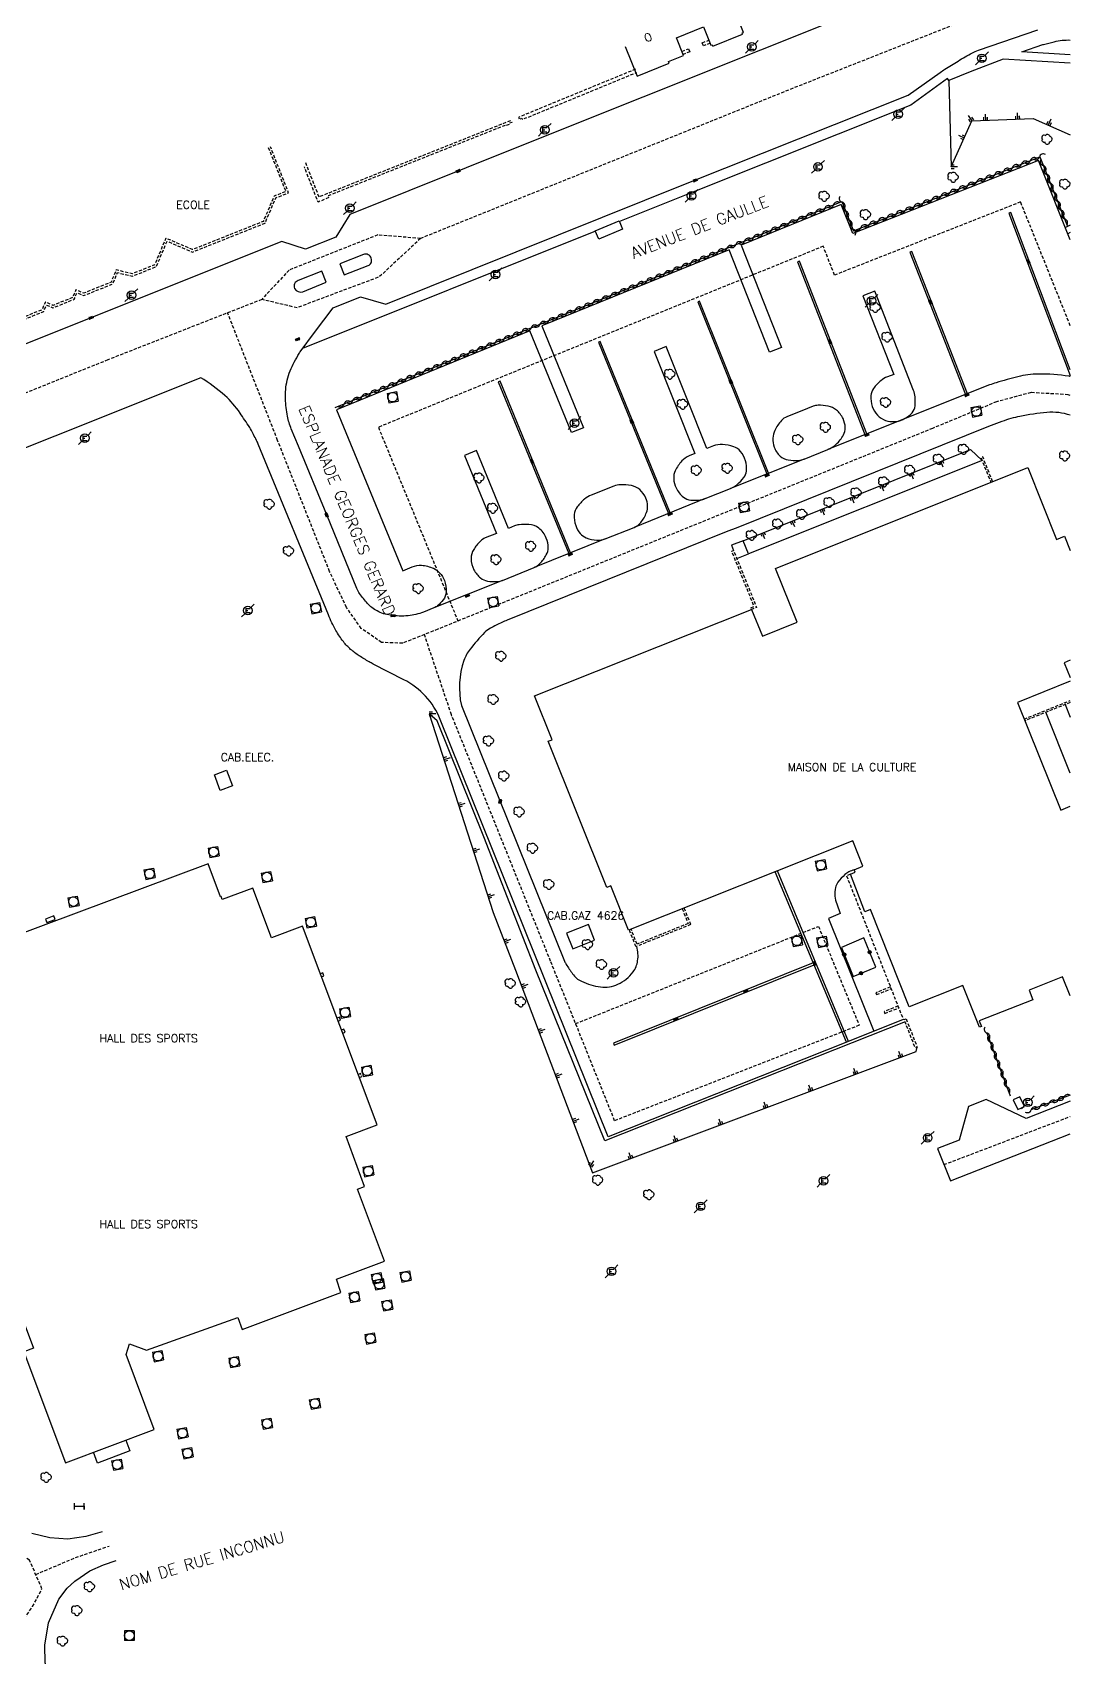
# Model space of a CAD drawing. Header units: millimetres. Extents: x 79000 to 80002, y 144000 to 145000.
# Drawn here: x 79838 to 80000, y 144161.6 to 144415.4 of the extents above; entities that cross this region are included whole.
import ezdxf
from ezdxf.enums import TextEntityAlignment as Align

# ---------------------------------------------------------------- set-up
doc = ezdxf.new("R2010")
doc.units = ezdxf.units.MM
doc.linetypes.add('DASHED', pattern=[0.75, 0.5, -0.25])
doc.layers.get('0').update_dxf_attribs({"linetype": 'CONTINUOUS'})
for name, color, linetype in [('W0001', 6, 'DASHED'), ('W0008', 7, 'CONTINUOUS'), ('W0100', 7, 'CONTINUOUS'), ('W0112', 1, 'DASHED'), ('W0211', 2, 'CONTINUOUS'), ('W0300', 7, 'CONTINUOUS'), ('W0310', 3, 'CONTINUOUS'), ('W0322', 7, 'CONTINUOUS'), ('W0400', 7, 'CONTINUOUS'), ('W0420', 7, 'CONTINUOUS'), ('W0471', 7, 'CONTINUOUS'), ('W0984', 7, 'CONTINUOUS'), ('W0989', 7, 'CONTINUOUS'), ('W0991', 7, 'CONTINUOUS'), ('W1474', 7, 'CONTINUOUS')]:
    doc.layers.add(name, color=color, linetype=linetype)
doc.styles.get("Standard").update_dxf_attribs({"font": 'romans.shx', "width": 0.85})

# ---------------------------------------------------------------- blocks, each defined once
blk = doc.blocks.new('T400')
for p, q in [((-0.15, 0.3), (0.15, 0.3)), ((-0.15, -0.25), (-0.15, 0.3)), ((-0.15, 0.15), (0.15, 0.15)), ((-0.15, 0), (0.15, 0)), ((0.15, 0.3), (0.15, -0.25)), ((-0.15, -0.15), (0.15, -0.15)), ((-0.15, -0.25), (-0.15, -0.3)), ((-0.15, -0.3), (0.15, -0.3)), ((0.15, -0.3), (0.15, -0.25))]:
    blk.add_line(p, q)
blk = doc.blocks.new('T471')
for p, q in [((-0.333334, 0.333334), (-0.333334, -0.333334)), ((-0.333334, 0.333334), (0.333334, 0.333334)), ((-0.333334, 0), (0, 0)), ((0.500001, 0.500001), (1.000002, 1.000002)), ((-0.500001, -0.500001), (-1.000002, -1.000002)), ((-0.333334, -0.333334), (0.333334, -0.333334))]:
    blk.add_line(p, q)
blk.add_ellipse((0, 0), major_axis=(0.471405, 0.471405), ratio=1, start_param=5.4977871438, end_param=11.780972451)
blk = doc.blocks.new('T300')
for p, q in [((-0.8, 0.51), (-0.86, 0.34)), ((-0.86, 0.34), (-0.86, 0.17)), ((-0.86, 0.17), (-0.74, 0.06)), ((-0.69, 0.63), (-0.8, 0.51)), ((-0.8, -0.06), (-0.74, 0.06)), ((-0.74, 0.06), (-0.69, 0.11)), ((-0.57, 0.69), (-0.69, 0.63)), ((-0.46, 0.69), (-0.57, 0.69)), ((-0.29, 0.63), (-0.46, 0.69)), ((-0.29, 0.63), (-0.17, 0.74)), ((-0.23, 0.57), (-0.29, 0.63)), ((-0.17, 0.74), (-0.06, 0.8)), ((-0.06, 0.8), (0.06, 0.8)), ((0.06, 0.8), (0.23, 0.74)), ((0.23, 0.74), (0.34, 0.63)), ((0.34, 0.63), (0.4, 0.51)), ((0.46, 0.46), (0.34, 0.46)), ((0.4, 0.51), (0.4, 0.46)), ((0.57, 0.4), (0.46, 0.46)), ((0.57, 0.4), (0.69, 0.29)), ((0.69, 0.29), (0.74, 0.17)), ((0.74, 0.06), (0.69, -0.17)), ((0.74, 0.17), (0.74, 0.06)), ((-0.8, -0.17), (-0.8, -0.06)), ((-0.8, -0.23), (-0.8, -0.17)), ((-0.74, -0.34), (-0.8, -0.23)), ((-0.69, -0.4), (-0.74, -0.34)), ((-0.51, -0.46), (-0.69, -0.4)), ((-0.4, -0.46), (-0.51, -0.46)), ((-0.4, -0.46), (-0.34, -0.46)), ((-0.34, -0.46), (-0.34, -0.4)), ((-0.34, -0.51), (-0.34, -0.46)), ((-0.29, -0.63), (-0.34, -0.51)), ((-0.17, -0.74), (-0.29, -0.63)), ((-0.06, -0.8), (-0.17, -0.74)), ((0.06, -0.8), (-0.06, -0.8)), ((0.17, -0.74), (0.06, -0.8)), ((0.23, -0.69), (0.17, -0.74)), ((0.29, -0.46), (0.23, -0.46)), ((0.29, -0.63), (0.23, -0.69)), ((0.46, -0.4), (0.29, -0.46)), ((0.34, -0.51), (0.29, -0.63)), ((0.34, -0.51), (0.34, -0.46)), ((0.57, -0.34), (0.46, -0.4)), ((0.63, -0.29), (0.57, -0.34)), ((0.69, -0.17), (0.63, -0.29))]:
    blk.add_line(p, q)
blk = doc.blocks.new('T420')
for p, q in [((0.75, 0.75), (-0.75, 0.75)), ((-0.75, 0.75), (-0.75, -0.75)), ((0.75, 0.75), (0.75, -0.75)), ((0.75, -0.75), (-0.75, -0.75))]:
    blk.add_line(p, q)
blk.add_ellipse((0, 0), major_axis=(-0.53, 0.53), ratio=1, start_param=3.926991, end_param=10.210176)
blk = doc.blocks.new('t211o')
at = {"color": 0, "linetype": 'Continuous'}
for p, q in [((-0.29, 0.5), (-0.29, 0)), ((0, 1), (0, 0)), ((0.29, 0.5), (0.29, 0))]:
    blk.add_line(p, q, dxfattribs=at)
blk = doc.blocks.new('t322o')
at = {"color": 0, "linetype": 'Continuous'}
for radius in [0.25, 0.15]:
    blk.add_circle((0, 0), radius, dxfattribs=at)
blk = doc.blocks.new('t310o')
at = {"color": 0, "linetype": 'Continuous'}
for centre, start, end in [((-0.5, 0.38), 216.8699, 323.1304), ((0.5, -0.37), 36.8699, 143.1303)]:
    blk.add_arc(centre, 0.625, start, end, dxfattribs=at)
blk = doc.blocks.new('T1474')
at = {"color": 0, "linetype": 'Continuous', "flags": 128}
for points in [[(-0.75, -0.5), (-0.75, 0.5)], [(-0.75, 0), (0.75, 0)], [(0.75, 0), (0.75, -0.5), (0.75, 0.5)]]:
    blk.add_lwpolyline(points, dxfattribs=at)

msp = doc.modelspace()

# ---------------------------------------------------------------- linework, layer by layer
at = {"layer": 'W0001'}
for points in [[(80000, 144423.76), (79956.73, 144406.68), (79898.6, 144383.22), (79891.91, 144383.77), (79878.09, 144378.29), (79873.81, 144373.69), (79849.79, 144364.26), (79789.8, 144340.03), (79783.54, 144340.47), (79768.52, 144334.88), (79765.05, 144330.24), (79756.56, 144327.4)], [(80000, 144369.6), (79992.24, 144388.92), (79963.21, 144377.5), (79961.45, 144382), (79906.43, 144359.62), (79892.01, 144353.74), (79904.43, 144323.47)], [(80000, 144358.67), (79999.68, 144358.82), (79993.87, 144359.15), (79988.5, 144357.72), (79978.51, 144353.56), (79901.3, 144322.2), (79895.81, 144320.01), (79892.52, 144320.12), (79889.34, 144322.31), (79887.04, 144325.6), (79884.41, 144331.19), (79876.29, 144351.69), (79868.49, 144371.6)], [(79922.8, 144260.59), (79960.7, 144275.78), (79967.06, 144260.33), (79928.89, 144245.42), (79918.89, 144270.35), (79903.42, 144308.83), (79899.2, 144321.36)], [(79836.72, 144167.64), (79838.06, 144169.55), (79839.51, 144172.3), (79837.57, 144176.81), (79834.68, 144178.39), (79831.01, 144177.93), (79827.89, 144175.81), (79825.89, 144173.6), (79825.9, 144169.48), (79829.86, 144166.07), (79833.2, 144165.55), (79836.72, 144167.64)], [(79838.54, 144174.56), (79844.75, 144177.19), (79849.98, 144178.99)]]:
    msp.add_lwpolyline(points, dxfattribs=at)
at = {"layer": 'W0001', "flags": 128}
for points in [[(79898.6, 144383.22), (79892.15, 144377.22), (79879.32, 144372.4), (79873.81, 144373.69)], [(79980.29, 144238.57), (80000, 144246.09)]]:
    msp.add_lwpolyline(points, dxfattribs=at)
at = {"layer": 'W0008'}
msp.add_line((79964.32, 144271.86), (79964.32, 144271.86), dxfattribs=at)
for points in [[(79970.03, 144419.98), (79914.93, 144397.94), (79887.58, 144386.99), (79885.38, 144383.42), (79880.66, 144381.55), (79876.97, 144382.76), (79845.57, 144370.21), (79801.86, 144352.72), (79800.16, 144349.39), (79793.06, 144346.48), (79790.08, 144347.98), (79780.04, 144343.98), (79778.19, 144340.6), (79771.55, 144338.09), (79768.52, 144339.65), (79757.93, 144335.85), (79753.92, 144334.46)], [(80000, 144410.58), (79989.55, 144411.25), (79984.37, 144409.26), (79981.05, 144407.87), (79980.84, 144408.23), (79975.13, 144404.05), (79941.08, 144390.44), (79929.63, 144385.85)], [(80000, 144362.68), (79990.71, 144387.29), (79990.43, 144387.19), (80000, 144361.83)], [(79925.89, 144384.35), (79880.19, 144366.04)], [(79983.94, 144358.97), (79975.26, 144381.18), (79974.98, 144381.07), (79983.66, 144358.86)], [(79968.24, 144352.69), (79957.72, 144379.68), (79957.44, 144379.57), (79967.96, 144352.58)], [(79952.92, 144346.55), (79942.15, 144373.41), (79941.87, 144373.3), (79952.64, 144346.44)], [(79937.55, 144340.37), (79926.62, 144367.15), (79926.35, 144367.03), (79937.27, 144340.26)], [(79922.02, 144334.12), (79911, 144360.92), (79910.72, 144360.81), (79921.74, 144334.01)], [(79947.96, 144333.22), (79949.79, 144333.96), (79948.96, 144336.01), (79948.96, 144336.01), (79948.96, 144336.01), (79947.12, 144335.3), (79947.12, 144335.3), (79947.44, 144334.51)], [(79959.89, 144270.08), (79928.69, 144257.53), (79928.82, 144257.21), (79960.03, 144269.75)], [(80000, 144248.47), (79993.13, 144245.79), (79986.85, 144248.75), (79984.13, 144247.67), (79982.66, 144242.39), (79979.3, 144241.1), (79981.28, 144236.04), (80000, 144243.36)], [(79848.89, 144181.23), (79846.36, 144180.49), (79843.55, 144180.05), (79840.72, 144180.26), (79837.92, 144180.97)], [(79840.82, 144157.97), (79840.65, 144158.48), (79840.02, 144160.76), (79839.97, 144163.49), (79840.53, 144167), (79842.15, 144170.71), (79843.42, 144172.41), (79844.64, 144173.5), (79846.96, 144175.12), (79849.13, 144176.05), (79851.07, 144176.74)]]:
    msp.add_lwpolyline(points, dxfattribs=at)
at = {"layer": 'W0008', "flags": 128}
for points in [[(80000, 144383.02), (79995.03, 144395.39), (79966.04, 144383.99), (79964.26, 144388.54), (79948.64, 144382.2), (79954.93, 144366.18), (79953.05, 144365.45), (79946.77, 144381.46), (79917.51, 144369.56), (79924.01, 144353.65), (79922.15, 144352.9), (79915.64, 144368.78), (79885.48, 144356.48), (79895.81, 144331.29), (79897.28, 144331.92, -0.116817), (79898.74, 144332.17, -0.088649), (79900.62, 144331.71, -0.107969), (79901.58, 144331.02, -0.089472), (79902.32, 144329.8, -0.107886), (79902.6, 144327.99, -0.15554), (79902.14, 144326.79, -0.04381), (79901.25, 144325.86, -0.085714), (79900.69, 144325.52), (79899.04, 144324.87, -0.069693), (79896.66, 144324.3, -0.061766), (79893.9, 144324.37, -0.081883), (79891.82, 144325.04, -0.093228), (79890.3, 144326.22, -0.02662), (79889.09, 144327.75, -0.057126), (79888.65, 144328.54), (79883.95, 144340.04), (79879.55, 144350.78), (79878.43, 144353.47, -0.049845), (79877.83, 144355.47, -0.038286), (79877.51, 144358.16, -0.069383), (79877.79, 144361.08, -0.066876), (79878.89, 144363.92, -0.005653), (79879.65, 144365.27, -0.028716), (79879.81, 144365.53), (79882.04, 144368.53), (79884.96, 144372.4), (79889.21, 144374.12), (79893.17, 144372.98), (79940.48, 144391.94), (79974.71, 144405.63), (79979.7, 144409.17, -0.012424), (79980.43, 144409.66, -0.004519), (79982.48, 144410.94, -0.015385), (79984.72, 144412.22, -0.038936), (79985.65, 144412.63), (79994.92, 144415.83, -0.020108)], [(79992.46, 144412.38), (79995.72, 144413.51, -0.020108), (79995.8, 144413.53, -0.003227), (79997.49, 144413.96, -0.067992), (80000, 144414.22)], [(79973.93, 144261.24), (79965.23, 144257.74), (79927.87, 144242.93), (79901.67, 144308.1, 0.181199), (79895.99, 144314.31), (79891.21, 144316.75, -0.015212), (79890.57, 144317.1, -0.00613), (79889.03, 144318.03, -0.043357), (79887.69, 144319.04, -0.043828), (79886.55, 144320.25, -0.038742), (79885.38, 144322.01, -0.030254), (79884.21, 144324.44), (79873.27, 144351.07, 0.018566), (79872.99, 144351.69, 0.006343), (79872.08, 144353.47, 0.02397), (79871.93, 144353.72, 0.002633), (79870.42, 144355.96, 0.060724), (79868.06, 144358.68, 0.046541), (79864.29, 144361.48), (79841.54, 144352.35), (79786.17, 144330.26)], [(80000, 144361.66, 0.003118), (79999.81, 144361.69, 0.041245), (79994.99, 144362.05, 0.062535), (79991.82, 144361.63, 0.006969), (79988.44, 144360.69, 0.022602), (79987.41, 144360.34), (79980.23, 144357.51)], [(79966.28, 144284.62, 0.045941), (79965.43, 144284.28, 0.058944), (79964.83, 144283.87, 0.057937), (79963.73, 144282.67, 0.105891), (79963.36, 144281.85, 0.068953), (79963.27, 144280.51, 0.073819), (79963.54, 144279.28), (79964.11, 144277.8), (79962.25, 144277), (79969.34, 144259.39)]]:
    msp.add_lwpolyline(points, format="xyb", dxfattribs=at)
for points in [[(80000, 144411.92), (79992.46, 144412.38)], [(80000, 144385.31), (79999.24, 144384.92)], [(80000, 144384.17), (79999.62, 144383.97)], [(79980.23, 144357.51), (79962.15, 144350.24)], [(79958.48, 144348.77), (79946.99, 144344.19)], [(79943.03, 144342.59), (79931.93, 144338.1)], [(79927.43, 144336.31), (79916.35, 144331.84)], [(79911.39, 144329.82), (79900.69, 144325.52)], [(79999.22, 144310.43), (80000, 144308.47)], [(80000, 144299.72), (79996.18, 144309.21)], [(79965.07, 144257.67), (79953.96, 144284.3)], [(79965.39, 144257.81), (79954.28, 144284.44)], [(79852.62, 144195.55), (79853.25, 144193.85), (79848.2, 144191.96), (79847.57, 144193.66)]]:
    msp.add_lwpolyline(points, dxfattribs=at)
for points in [[(79886.69, 144377.54), (79890.44, 144379, 0.204615), (79890.88, 144379.42, 0.177493), (79890.91, 144380.13, 0.207352), (79890.42, 144380.69, 0.207581), (79889.68, 144380.71), (79886.02, 144379.27)], [(79967.63, 144374.25), (79972.46, 144361.98), (79971.45, 144361.6, 0.08435), (79970.45, 144361.01, 0.058747), (79969.31, 144359.81, 0.142213), (79968.89, 144358.67, 0.09971), (79969.1, 144356.97, 0.110884), (79969.91, 144355.62, 0.11629), (79971.18, 144354.81, 0.097626), (79972.51, 144354.61, 0.095665), (79973.84, 144354.93, 0.102487), (79975.31, 144356.01, 0.16191), (79975.78, 144357.08, 0.047717), (79975.77, 144358.51, 0.068279), (79975.54, 144359.49), (79969.5, 144375)], [(79935.04, 144365.58), (79941.41, 144349.65), (79940.5, 144349.26, 0.106115), (79939.38, 144348.48, 0.078424), (79938.34, 144346.94, 0.122847), (79938.11, 144345.72, 0.099331), (79938.49, 144344.25, 0.1092), (79939.61, 144342.83, 0.156821), (79940.8, 144342.37, 0.041319), (79942.22, 144342.39, 0.070205), (79943.03, 144342.59), (79946.99, 144344.19, 0.076495), (79947.99, 144344.78, 0.05791), (79949.06, 144345.89, 0.141007), (79949.45, 144346.89, 0.092017), (79949.3, 144348.51, 0.105216), (79948.54, 144349.95, 0.131958), (79947.47, 144350.7, 0.079488), (79945.7, 144351.05, 0.102573), (79944.31, 144350.81), (79943.28, 144350.4), (79936.91, 144366.36)], [(79956.89, 144355.83), (79955.78, 144355.38, 0.116719), (79954.91, 144354.78, 0.066569), (79953.89, 144353.25, 0.105958), (79953.58, 144352.03, 0.094502), (79953.79, 144350.64, 0.122911), (79954.72, 144349.24, 0.149316), (79955.98, 144348.64, 0.050562), (79957.54, 144348.56, 0.082605), (79958.48, 144348.77), (79962.15, 144350.24, 0.092542), (79963.48, 144351.09, 0.080296), (79964.59, 144352.53, 0.131902), (79964.87, 144353.67, 0.105397), (79964.53, 144355.09, 0.107518), (79963.49, 144356.42, 0.128676), (79962.21, 144357.03, 0.047511), (79960.64, 144357.17, 0.096171), (79959.87, 144357.01), (79958.1, 144356.29)], [(79905.46, 144349.31), (79910.43, 144337.13), (79908.7, 144336.44, 0.101353), (79907.93, 144335.93, 0.056812), (79906.89, 144334.64, 0.143464), (79906.49, 144333.2, 0.120188), (79906.92, 144331.48, 0.09709), (79907.96, 144330.2, 0.136703), (79909.03, 144329.72, 0.049152), (79910.54, 144329.63, 0.085758), (79911.39, 144329.82), (79916.35, 144331.84, 0.106646), (79917.22, 144332.43, 0.065453), (79918.22, 144333.8, 0.125192), (79918.51, 144334.94, 0.09667), (79918.22, 144336.43, 0.130974), (79917.04, 144338, 0.159378), (79915.51, 144338.55, 0.033857), (79913.98, 144338.5, 0.069272), (79913.25, 144338.32), (79912.31, 144337.94), (79907.35, 144350.08)], [(79926.17, 144343.51), (79925.24, 144343.13, 0.077527), (79924.2, 144342.51, 0.056153), (79923.05, 144341.31, 0.142462), (79922.59, 144340.09, 0.107109), (79922.81, 144338.39, 0.092066), (79923.53, 144337.14, 0.119343), (79924.44, 144336.48, 0.082434), (79926.13, 144336.1, 0.109288), (79927.43, 144336.31), (79931.93, 144338.1, 0.124798), (79932.96, 144338.84, 0.086291), (79933.86, 144340.41, 0.099775), (79934.03, 144341.47, 0.087321), (79933.76, 144342.67, 0.116925), (79932.81, 144343.99, 0.131258), (79931.5, 144344.62, 0.054598), (79929.79, 144344.76, 0.087648), (79928.75, 144344.54), (79927.55, 144344.07)]]:
    msp.add_lwpolyline(points, format="xyb", close=True, dxfattribs=at)
at = {"layer": 'W0008'}
for points in [[(79883.86, 144376.4), (79883.17, 144378.14), (79883.17, 144378.14), (79879.5, 144376.65, 0.449325), (79878.95, 144375.42, 0.397883), (79880.21, 144374.91), (79883.88, 144376.4)], [(80000, 144355.62, 0.101671), (79996.35, 144356.04, 0.02735), (79992.14, 144355.44, 0.040094), (79989.34, 144354.64), (79987.25, 144353.85), (79948.1, 144338.1), (79946.29, 144337.4), (79912.1, 144323.61, 0.016946), (79911.27, 144323.24, 0.007793), (79909.51, 144322.36, 0.079647), (79908.59, 144321.67, 0.026368), (79906.32, 144319.07, 0.084003), (79905.36, 144317.31, 0.138393), (79904.97, 144310.28), (79921.08, 144270.34, 0.04439), (79921.33, 144269.84, 0.013852), (79922.31, 144268.37, 0.130432), (79923.71, 144267.2, 0.075998), (79926.68, 144266.33, 0.14166), (79929.41, 144266.74, 0.128624), (79931.76, 144268.66, 0.120351), (79932.48, 144270.41, 0.102024), (79932.36, 144272.63)]]:
    msp.add_lwpolyline(points, format="xyb", dxfattribs=at)
at = {"layer": 'W0008', "flags": 128}
msp.add_lwpolyline([(79992.83, 144247.64), (79992.11, 144249.16), (79991.11, 144248.71), (79991.83, 144247.2)], close=True, dxfattribs=at)
at = {"layer": 'W0100', "flags": 128}
for points in [[(79930.51, 144413.23), (79932.38, 144408.59), (79937.39, 144410.61), (79937.29, 144410.85), (79939.65, 144411.8), (79938.53, 144414.58), (79942.76, 144416.28), (79943.92, 144413.39), (79944.11, 144413.47), (79944.19, 144413.25), (79948.86, 144415.13), (79948.78, 144415.32), (79949.01, 144415.41), (79947.12, 144420.04), (79953.47, 144437.94), (79954.83, 144437.46), (79954.54, 144436.67), (79955.01, 144436.5), (79956.54, 144436.87), (79956.7, 144437.33), (79956.13, 144438.79), (79955.39, 144439.05), (79957.06, 144443.76)], [(79954, 144331.69), (79993.36, 144347.45), (79997.83, 144336.22), (79999.12, 144336.73), (80000, 144334.51)], [(80000, 144264.91), (79998.81, 144267.9), (79993.57, 144265.82), (79994.16, 144264.32), (79985.79, 144261.01), (79986.13, 144260.14), (79985.82, 144260.02), (79983.21, 144266.55), (79974.85, 144263.2), (79968.82, 144278.41), (79967.95, 144278.06), (79965.69, 144283.93), (79966.44, 144284.23), (79966.28, 144284.62), (79967.63, 144285.16), (79966.04, 144289.16), (79931.06, 144275.2), (79928.3, 144282.1), (79927.69, 144281.85), (79918.53, 144304.7), (79919.14, 144304.94), (79916.4, 144311.79), (79950.26, 144325.27), (79951.95, 144321.11), (79957.37, 144323.28), (79954, 144331.69)], [(80000, 144317.34), (79999.05, 144316.96), (80000, 144314.63)], [(80000, 144314.09), (79991.75, 144310.77), (79998.52, 144293.95), (80000, 144294.55)]]:
    msp.add_lwpolyline(points, dxfattribs=at)
for points in [[(79926.4, 144383.12), (79925.86, 144384.43), (79929.58, 144385.98), (79930.12, 144384.67)], [(79866.42, 144299.46), (79868.31, 144300.16), (79869.23, 144297.71), (79867.33, 144297.01)], [(79841.59, 144276.87), (79841.38, 144277.42), (79840.07, 144276.93), (79840.27, 144276.38)], [(79921.4, 144274.72), (79922.37, 144272.26), (79925.77, 144273.62), (79924.79, 144276.08)]]:
    msp.add_lwpolyline(points, close=True, dxfattribs=at)
at = {"layer": 'W0100'}
msp.add_lwpolyline([(79836.27, 144215.05), (79838.2, 144209.9), (79836.68, 144209.33), (79843.17, 144192.01), (79857.02, 144197.2), (79852.63, 144208.91), (79853.19, 144210.57), (79855.83, 144209.57), (79870.1, 144214.68), (79870.77, 144212.8), (79886.15, 144218.61), (79885.47, 144220.68), (79892.96, 144223.48), (79888.76, 144234.74), (79889.87, 144235.14), (79886.98, 144242.94), (79891.83, 144244.76), (79880.18, 144275.82), (79875.33, 144274), (79872.43, 144281.76), (79867.66, 144279.98), (79867.48, 144280.43), (79867.38, 144280.41), (79865.44, 144285.57), (79834.55, 144273.98)], dxfattribs=at)
at = {"layer": 'W0112'}
for points in [[(79943.79, 144413.73), (79942.75, 144413.31), (79942.56, 144413.78), (79943.6, 144414.2)], [(79939.39, 144412.44), (79940.43, 144412.86), (79940.62, 144412.39), (79939.58, 144411.98)], [(79992.8, 144308.16), (80000, 144311.06)], [(80000, 144310.75), (79992.91, 144307.89)], [(79965.69, 144283.93), (79965.08, 144283.69), (79973.93, 144261.24)], [(79939.71, 144278.65), (79940.75, 144276.06), (79932.22, 144272.61), (79931.17, 144275.24)], [(79939.43, 144278.54), (79940.36, 144276.23), (79932.39, 144273), (79931.45, 144275.35)], [(79883.15, 144267.91), (79883.52, 144268.05), (79883.35, 144268.51), (79882.98, 144268.37)], [(79971.93, 144266.31), (79969.66, 144265.41), (79969.77, 144265.13), (79972.04, 144266.03)], [(79885.75, 144260.99), (79886.12, 144261.13), (79885.95, 144261.58), (79885.58, 144261.44)], [(79973.11, 144263.32), (79970.94, 144262.47), (79971.05, 144262.19), (79973.22, 144263.04)], [(79886.45, 144259.12), (79886.82, 144259.26), (79886.64, 144259.72), (79886.27, 144259.58)]]:
    msp.add_lwpolyline(points, dxfattribs=at)
at = {"layer": 'W0112', "flags": 128}
for points in [[(79932.15, 144409.66), (79913.88, 144402.14), (79914.01, 144401.83), (79914.42, 144402), (79914.48, 144401.85), (79915.04, 144402.08), (79915.06, 144402.04), (79932.34, 144409.15)], [(79880.62, 144395.09), (79882.72, 144389.73), (79912.7, 144401.67), (79912.83, 144401.34), (79912.43, 144401.19), (79912.48, 144401.05), (79911.91, 144400.83), (79911.87, 144400.91), (79884.2, 144389.89), (79884.28, 144389.6), (79882.61, 144388.91), (79880.46, 144394.41)], [(79874.84, 144397.44), (79877.56, 144390.56), (79875.74, 144389.84), (79874.06, 144385.89), (79863, 144381.48), (79858.85, 144383.26), (79857.09, 144379.1), (79853.62, 144377.71), (79851.09, 144378.3), (79850.31, 144376.4), (79846, 144374.67), (79844.8, 144375.2), (79844.3, 144374), (79841.22, 144372.77), (79840.04, 144373.29), (79839.51, 144372.08), (79836.03, 144370.69), (79836.16, 144370.36), (79839.78, 144371.81), (79840.22, 144372.82), (79841.22, 144372.39), (79844.56, 144373.73), (79844.98, 144374.74), (79845.99, 144374.29), (79850.58, 144376.13), (79851.3, 144377.89), (79853.65, 144377.34), (79857.36, 144378.83), (79859.04, 144382.8), (79862.99, 144381.1), (79874.33, 144385.62), (79876.01, 144389.57), (79878.01, 144390.36), (79875.16, 144397.56)], [(79987.88, 144345.26), (79986.34, 144349.11), (79986.06, 144348.99), (79987.6, 144345.14)], [(79889.05, 144252.19), (79889.43, 144252.33), (79889.25, 144252.79), (79888.87, 144252.65)]]:
    msp.add_lwpolyline(points, dxfattribs=at)
for points in [[(79950.15, 144325.55), (79950.66, 144325.75), (79947.16, 144334.39), (79947.44, 144334.51), (79951.05, 144325.58), (79950.26, 144325.27)], [(79974.38, 144261.33), (79976.1, 144256.92), (79975.8, 144256.8), (79974.08, 144261.21)]]:
    msp.add_lwpolyline(points, close=True, dxfattribs=at)
at = {"layer": 'W0211'}
for points in [[(79981.05, 144407.87), (79981.4, 144394.4)], [(79948.96, 144336.01), (79984.45, 144350.28), (79986.24, 144348.56), (79949.79, 144333.96)], [(79899.96, 144308.95), (79909.91, 144277.97), (79913.41, 144268.95), (79925.45, 144237.28), (79975.97, 144256.26), (79976.1, 144256.92)], [(79974.22, 144260.85), (79927.34, 144242.26), (79916.61, 144268.95), (79908.48, 144289.78), (79901.21, 144307.86), (79899.96, 144308.95)]]:
    msp.add_lwpolyline(points, dxfattribs=at)
at = {"layer": 'W0211', "flags": 128}
msp.add_lwpolyline([(79981.4, 144394.4), (79984.63, 144401.58), (79994.22, 144401.94), (80000, 144399.41)], dxfattribs=at)
at = {"layer": 'W0310'}
for points in [[(79885.27, 144356.8), (79964.35, 144388.99), (79966.15, 144384.44), (79995.23, 144395.97), (79999.52, 144385.27)], [(79990.66, 144249.26), (79986.99, 144259.18)], [(80000, 144249.44), (79993.86, 144247.12)]]:
    msp.add_lwpolyline(points, dxfattribs=at)
at = {"layer": 'W0322'}
msp.add_lwpolyline([(79967.78, 144274.01), (79964.28, 144272.46), (79966.12, 144267.97), (79969.63, 144269.4)], close=True, dxfattribs=at)

# ---------------------------------------------------------------- block references
at = {"layer": 'W0211'}
for p, rotation in [((79984.63, 144401.58), 33.95624743717688), ((79986.76, 144401.66), 2.14985584962332), ((79991.76, 144401.85), 2.14985584964561), ((79996.54, 144400.92), 336.3710536883383), ((79983.45, 144398.96), 65.76263902449219), ((79981.4, 144394.4), 270), ((79979.81, 144348.41), 201.8984490268876), ((79975.17, 144346.55), 201.8984490269703), ((79965.9, 144342.82), 201.8984490269331), ((79970.54, 144344.68), 201.8984490269856), ((79961.26, 144340.95), 201.8984490270166), ((79951.98, 144337.22), 201.8984490269794), ((79956.62, 144339.09), 201.8984490266835), ((79899.96, 144308.95), 270), ((79902.25, 144301.81), 287.8053271577673), ((79904.54, 144294.67), 287.8053271576), ((79906.84, 144287.53), 287.8053271570338), ((79909.13, 144280.39), 287.8053271572579), ((79911.7, 144273.35), 291.2195344184098), ((79914.4, 144266.35), 290.8068082577333), ((79917.06, 144259.34), 290.8068082578939), ((79973.56, 144255.36), 20.59566295481392), ((79966.54, 144252.72), 20.59566295477231), ((79919.73, 144252.33), 290.8068082575696), ((79959.52, 144250.08), 20.59566295492274), ((79952.5, 144247.44), 20.5956629549073), ((79922.39, 144245.32), 290.8068082577236), ((79945.48, 144244.8), 20.59566295475519), ((79938.46, 144242.17), 20.59566295473329), ((79925.05, 144238.31), 326.6093193967677), ((79931.44, 144239.53), 20.59566295485475)]:
    msp.add_blockref('t211o', p, dxfattribs=dict(at, rotation=rotation))
at = {"layer": 'W0300'}
for p in [(79996.4, 144398.69), (79981.74, 144392.78), (79961.62, 144389.8), (79999.17, 144391.7), (79968.07, 144386.95), (79969.57, 144372.44), (79971.44, 144367.81), (79937.52, 144362.02), (79939.52, 144357.31), (79971.21, 144357.6), (79957.51, 144351.78), (79961.81, 144353.72), (79983.37, 144350.28), (79999.16, 144349.24), (79941.67, 144346.99), (79946.49, 144347.31), (79974.97, 144347.01), (79979.46, 144348.73), (79907.74, 144345.81), (79970.93, 144345.18), (79875.01, 144341.71), (79962.4, 144341.98), (79966.62, 144343.48), (79909.89, 144341.07), (79958.12, 144340.13), (79950.29, 144336.84), (79954.36, 144338.62), (79878.03, 144334.39), (79915.82, 144335.13), (79910.4, 144333.05), (79898.27, 144328.54), (79911.17, 144317.97), (79909.95, 144311.21), (79909.24, 144304.74), (79911.63, 144299.25), (79914.01, 144293.66), (79916.1, 144287.98), (79918.65, 144282.32), (79924.69, 144272.94), (79926.86, 144269.82), (79912.63, 144266.86), (79914.24, 144263.97), (79926.27, 144236.13), (79934.27, 144233.86), (79840.2, 144189.71), (79846.95, 144172.63), (79844.99, 144168.91), (79842.75, 144164.14)]:
    msp.add_blockref('T300', p, dxfattribs=at)
at = {"layer": 'W0310'}
for p, rotation in [((79993.79, 144395.4), 21.62252909030103), ((79995.19, 144395.96), 21.62252909030103), ((79995.77, 144394.62), 291.8463791068844), ((79986.82, 144392.64), 21.62252909030103), ((79988.21, 144393.19), 21.62252909030103), ((79989.61, 144393.74), 21.62252909030103), ((79991, 144394.3), 21.62252909030103), ((79992.4, 144394.85), 21.62252909030103), ((79996.33, 144393.23), 291.8463791068844), ((79981.24, 144390.43), 21.62252909030103), ((79982.64, 144390.98), 21.62252909030103), ((79984.03, 144391.53), 21.62252909030103), ((79985.42, 144392.09), 21.62252909030103), ((79996.88, 144391.84), 291.8463791068844), ((79997.44, 144390.44), 291.8463791068844), ((79961.68, 144387.9), 22.14348405102436), ((79963.07, 144388.47), 22.14348405102436), ((79964.4, 144388.87), 291.5696976950659), ((79964.95, 144387.48), 291.5696976950659), ((79974.27, 144387.66), 21.62252909030103), ((79975.66, 144388.22), 21.62252909030103), ((79977.06, 144388.77), 21.62252909030103), ((79978.45, 144389.32), 21.62252909030103), ((79979.85, 144389.88), 21.62252909030103), ((79998, 144389.05), 291.8463791068844), ((79998.56, 144387.66), 291.8463791068844), ((79954.74, 144385.07), 22.14348405102436), ((79956.13, 144385.64), 22.14348405102436), ((79957.52, 144386.2), 22.14348405102436), ((79958.91, 144386.77), 22.14348405102436), ((79960.3, 144387.34), 22.14348405102436), ((79965.5, 144386.08), 291.5696976950659), ((79966.05, 144384.69), 291.5696976950659), ((79967.3, 144384.9), 21.62252909030103), ((79968.69, 144385.45), 21.62252909030103), ((79970.09, 144386.01), 21.62252909030103), ((79971.48, 144386.56), 21.62252909030103), ((79972.87, 144387.11), 21.62252909030103), ((79999.12, 144386.27), 291.8463791068844), ((79949.18, 144382.81), 22.14348405102436), ((79950.57, 144383.38), 22.14348405102436), ((79951.96, 144383.94), 22.14348405102436), ((79953.35, 144384.51), 22.14348405102436), ((79942.23, 144379.99), 22.14348405102436), ((79943.62, 144380.55), 22.14348405102436), ((79945.01, 144381.12), 22.14348405102436), ((79946.4, 144381.68), 22.14348405102436), ((79947.79, 144382.25), 22.14348405102436), ((79936.68, 144377.72), 22.14348405102436), ((79938.07, 144378.29), 22.14348405102436), ((79939.45, 144378.85), 22.14348405102436), ((79940.84, 144379.42), 22.14348405102436), ((79929.73, 144374.9), 22.14348405102436), ((79931.12, 144375.46), 22.14348405102436), ((79932.51, 144376.03), 22.14348405102436), ((79933.9, 144376.59), 22.14348405102436), ((79935.29, 144377.16), 22.14348405102436), ((79924.17, 144372.64), 22.14348405102436), ((79925.56, 144373.2), 22.14348405102436), ((79926.95, 144373.77), 22.14348405102436), ((79928.34, 144374.33), 22.14348405102436), ((79917.22, 144369.81), 22.14348405102436), ((79918.61, 144370.37), 22.14348405102436), ((79920, 144370.94), 22.14348405102436), ((79921.39, 144371.5), 22.14348405102436), ((79922.78, 144372.07), 22.14348405102436), ((79911.67, 144367.55), 22.14348405102436), ((79913.06, 144368.11), 22.14348405102436), ((79914.45, 144368.68), 22.14348405102436), ((79915.84, 144369.24), 22.14348405102436), ((79904.72, 144364.72), 22.14348405102436), ((79906.11, 144365.29), 22.14348405102436), ((79907.5, 144365.85), 22.14348405102436), ((79908.89, 144366.42), 22.14348405102436), ((79910.28, 144366.98), 22.14348405102436), ((79899.16, 144362.46), 22.14348405102436), ((79900.55, 144363.02), 22.14348405102436), ((79901.94, 144363.59), 22.14348405102436), ((79903.33, 144364.15), 22.14348405102436), ((79892.22, 144359.63), 22.14348405102436), ((79893.61, 144360.2), 22.14348405102436), ((79895, 144360.76), 22.14348405102436), ((79896.38, 144361.33), 22.14348405102436), ((79897.77, 144361.89), 22.14348405102436), ((79886.66, 144357.37), 22.14348405102436), ((79888.05, 144357.93), 22.14348405102436), ((79889.44, 144358.5), 22.14348405102436), ((79890.83, 144359.07), 22.14348405102436), ((79987.02, 144259.11), 110.2671885550238), ((79987.54, 144257.71), 110.2671885550238), ((79988.06, 144256.3), 110.2671885550238), ((79988.58, 144254.89), 110.2671885550238), ((79989.1, 144253.49), 110.2671885550238), ((79989.62, 144252.08), 110.2671885550238), ((79990.14, 144250.67), 110.2671885550238), ((79996.71, 144248.2), 200.6946588995331), ((79998.12, 144248.73), 200.6946588995331), ((79999.01, 144249.06), 200.6946588995331), ((79993.91, 144247.14), 200.6946588995331), ((79995.31, 144247.67), 200.6946588995331)]:
    msp.add_blockref('t310o', p, dxfattribs=dict(at, rotation=rotation))
at = {"layer": 'W0322'}
for p, rotation in [((79964.72, 144271.38), 292.3083339465298), ((79968.69, 144271.75), 111.7909261196874), ((79967.34, 144268.46), 22.20194758992906)]:
    msp.add_blockref('t322o', p, dxfattribs=dict(at, rotation=rotation))
at = {"layer": 'W0400'}
for p, rotation in [((79904.47, 144393.75), 111.8144482762906), ((79941.46, 144392.31), 290.4984859634346), ((79993.45, 144379.62), 200.6738865969731), ((79978.18, 144373.29), 201.3579012481309), ((79847.16, 144370.85), 291.8490995044092), ((79879.44, 144367.48), 111.8579172304174), ((79962.47, 144367.09), 201.2810932967318), ((79947.02, 144360.85), 201.8665003176192), ((79983.85, 144358.78), 291.8159317758858), ((79931.57, 144354.63), 202.1910422487057), ((79968.24, 144352.53), 291.925320932919), ((79915.98, 144348.4), 202.3489927031765), ((79952.65, 144346.25), 291.9017869045899), ((79883.95, 144340.04), 202.3216554317511), ((79937.52, 144340.17), 291.9191291878762), ((79921.95, 144333.91), 291.8948229977613), ((79905.88, 144327.45), 292.2926308572756), ((79894.3, 144324.31), 262.4939834095948), ((79911.02, 144295.28), 171.4012126999274), ((79960.11, 144269.98), 201.6050234640807), ((79949.34, 144265.67), 291.8947324156791), ((79938.4, 144261.27), 291.9976289200447)]:
    msp.add_blockref('T400', p, dxfattribs=dict(at, rotation=rotation))
at = {"layer": 'W0420'}
for p, rotation in [((79894.24, 144358.42), 100.6484164616743), ((79985.34, 144356.21), 100.6484164616743), ((79949.08, 144341.28), 100.6484164616712), ((79909.94, 144326.45), 100.6484164616743), ((79882.24, 144325.49), 100.6484164616661), ((79866.31, 144287.4), 100.6484164616712), ((79856.31, 144284), 100.6484164616661), ((79874.59, 144283.49), 100.6484164616661), ((79961.07, 144285.34), 100.6484164616712), ((79844.43, 144279.64), 100.6484164616743), ((79881.47, 144276.42), 100.6484164616631), ((79957.33, 144273.52), 100.6484164616631), ((79961.29, 144273.38), 100.6484164616743), ((79886.81, 144262.31), 100.6484164616661), ((79890.24, 144253.2), 100.6484164616631), ((79890.45, 144237.55), 100.6484164616661), ((79891.78, 144220.82), 100.6484164616743), ((79892.14, 144219.88), 100.6484164616743), ((79896.26, 144221.1), 100.6484164616712), ((79888.27, 144217.89), 100.6484164616743), ((79893.39, 144216.59), 100.6484164616712), ((79890.76, 144211.42), 100.6484164616743), ((79857.62, 144208.66), 100.6484164616743), ((79869.53, 144207.74), 100.6484164616743), ((79882.11, 144201.24), 100.6484164616743), ((79874.64, 144198.11), 100.6484164616712), ((79861.43, 144196.63), 100.6484164616743), ((79851.26, 144191.71), 100.6484164616743), ((79862.24, 144193.51), 100.6484164616743)]:
    msp.add_blockref('T420', p, dxfattribs=dict(at, rotation=rotation))
msp.add_blockref('T420', (79853.15, 144165), dxfattribs=at)
at = {"layer": 'W0471'}
for p in [(79950.3, 144413.14), (79986.21, 144411.36), (79973.15, 144402.65), (79917.98, 144400.2), (79960.62, 144394.41), (79940.88, 144389.87), (79887.57, 144387.94), (79910.3, 144377.61), (79853.47, 144374.37), (79968.98, 144373.49), (79922.62, 144354.39), (79846.2, 144352.02), (79871.65, 144325.11), (79928.7, 144268.53), (79993.37, 144248.29), (79977.74, 144242.76), (79961.49, 144236.05), (79942.31, 144232.05), (79928.41, 144221.9)]:
    msp.add_blockref('T471', p, dxfattribs=at)
at = {"layer": 'W1474'}
msp.add_blockref('T1474', (79845.35, 144185.21), dxfattribs=at)

# ---------------------------------------------------------------- texts
at = {"layer": 'W0984'}
for s, p in [('ECOLE', (79863.1, 144388.49)), ('CAB.ELEC.', (79871.58, 144302.21)), ('MAISON DE LA CULTURE', (79965.95, 144300.67)), ('CAB.GAZ 4626', (79924.37, 144277.47)), ('HALL DES SPORTS', (79856.17, 144258.3)), ('HALL DES SPORTS', (79856.17, 144229.29))]:
    msp.add_text(s, height=1.25, dxfattribs=at).set_placement(p, align=Align.MIDDLE)
at = {"layer": 'W0989'}
for s, rotation, p in [('AVENUE DE GAULLE', 21.24, (79942.16, 144384.98)), ('ESPLANADE GEORGES GERARD', 292.68, (79887.13, 144340.74)), ('NOM DE RUE INCONNU', 16.5345, (79864.47, 144176.72))]:
    msp.add_text(s, height=1.75, rotation=rotation, dxfattribs=at).set_placement(p, align=Align.MIDDLE)
at = {"layer": 'W0991'}
msp.add_text('O', height=1.25, rotation=22.095, dxfattribs=at).set_placement((79934.1, 144414.64), align=Align.MIDDLE)

doc.saveas('drawing.dxf')
